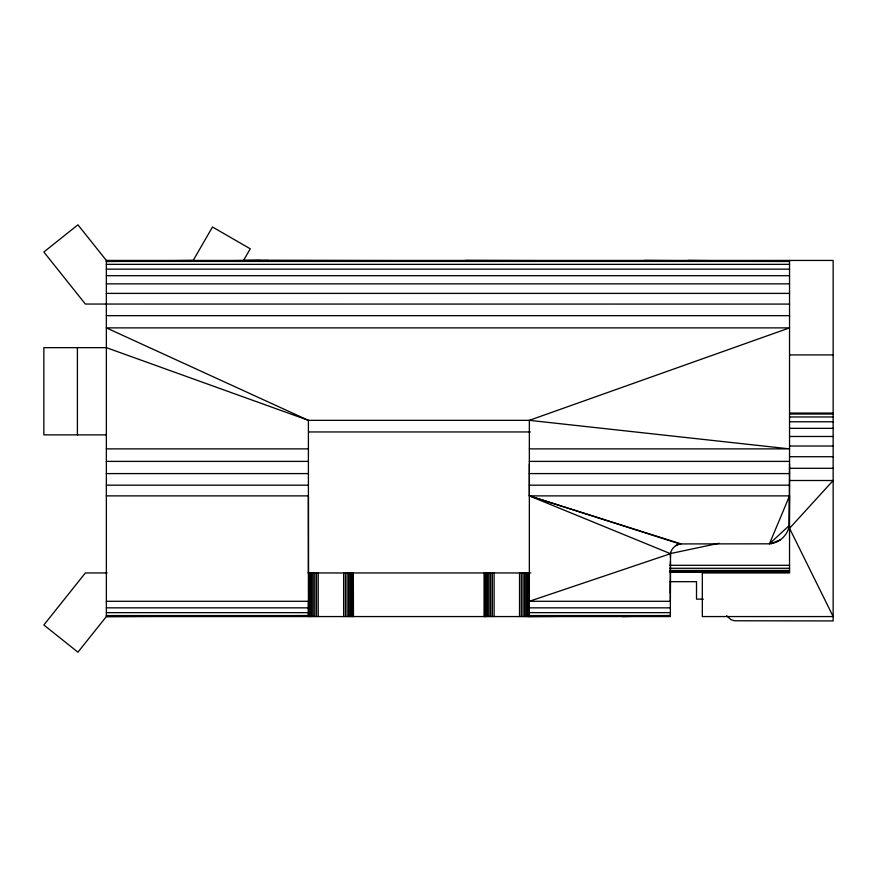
<?xml version="1.0" encoding="UTF-8"?>
<svg xmlns="http://www.w3.org/2000/svg" width="877" height="877" viewBox="0 0 877 877"><rect width="100%" height="100%" fill="white"/><g stroke="black" fill="none" stroke-linecap="round" stroke-linejoin="round"><path stroke-width="1.32" d="M308.551 572.955L308.551 616.564L308.408 495.878L106.358 495.878M308.978 616.564L308.978 572.955M309.669 616.564L309.669 572.955M310.622 616.564L310.622 572.955M311.806 616.564L311.806 572.955M313.199 616.564L313.199 572.955M314.755 616.564L314.755 572.955M316.444 616.564L316.444 572.955M318.208 616.564L318.208 572.955M484.29 616.564L484.29 572.955M484.433 616.564L484.433 572.955M484.86 616.564L484.86 572.955M485.551 616.564L485.551 572.955M486.505 616.564L486.505 572.955M487.689 616.564L487.689 572.955M489.081 616.564L489.081 572.955M490.638 616.564L490.638 572.955M492.326 616.564L492.326 572.955M494.102 616.564L494.102 572.955M529.346 448.881L789.541 448.881L529.346 420.335L308.408 420.335L106.358 327.877L789.541 327.877L529.346 420.335L529.346 495.878L789.541 495.878L789.278 525.487C787.831 535.189 779.247 543.192 769.447 543.817L681.067 543.926C675.838 544.255 671.256 548.52 670.488 553.694L670.346 601.293L529.346 601.293L529.346 463.933M670.346 593.148L670.39 580.903M789.541 463.933L789.278 525.487L769.447 543.817L789.541 495.878M670.434 561.401L670.346 616.564L106.358 616.564L77.932 652.181L43.85 624.983L85.365 572.955L107.104 572.955M670.466 557.553L670.488 553.694L529.346 495.878L681.067 543.926M622.012 616.564L670.346 615.577L529.204 616.564L529.346 572.955M243.543 260.436L250.263 248.805L212.497 227L193.192 260.436L151.129 260.907M780.552 539.717L771.146 543.619M675.904 545.604L677.526 544.77M529.346 601.293L670.488 553.694M678.381 544.453L680.157 544.025L529.346 495.878M671.037 553.442L718.976 543.28M184.367 260.907L194.913 260.842M243.225 260.513L259.943 260.436M106.358 261.423L274.348 260.436L789.541 261.423L106.358 261.423L268.384 260.436M106.358 601.293L308.408 601.293L308.408 615.577L106.358 616.564L106.358 260.436L77.932 224.819L43.85 252.017L85.365 304.045L789.541 304.089M106.358 260.436L833.15 260.436L833.15 620.927L734.411 620.773L730.815 619.557L726.638 615.753M106.358 264.35L789.541 264.35M106.358 269.151L789.541 269.151M106.358 275.707L789.541 275.707M106.358 283.852L789.541 283.852M106.358 293.389L789.541 293.389M106.358 315.676L789.541 315.676M789.541 354.922L833.15 354.922M789.541 413.067L833.15 413.067M789.541 414.043L833.15 414.043M789.541 416.97L833.15 416.97M789.541 421.771L833.15 421.771M789.541 428.327L833.15 428.327M308.792 431.955L530.322 431.955M106.358 434.871L43.85 434.871L43.85 347.654L106.358 347.654L308.408 420.335L308.408 572.955M789.541 436.483L833.15 436.483M789.541 446.02L833.15 446.02M106.358 448.881L308.408 448.881M789.541 456.72L833.15 456.72M106.358 461.39L308.408 461.39M529.346 461.39L789.541 461.39M789.541 468.307L833.15 468.307M106.358 473.591L308.408 473.591M529.346 473.591L789.541 473.591M789.541 480.508L833.15 480.508L789.541 528.327L833.15 616.564L702.324 616.564L702.324 572.955L789.541 572.955L789.541 260.436M106.358 485.178L308.408 485.178M529.346 485.178L789.541 485.178M669.622 565.292L789.541 565.292M669.622 568.274L789.541 568.274M669.622 570.456L789.541 570.456M669.622 571.782L789.541 571.782M669.622 572.232L789.541 572.232L669.622 571.925M308.046 572.955L530.782 572.955M670.346 581.681L696.513 581.681L696.513 599.123L703.354 599.123M106.358 607.849L308.408 607.849M529.346 607.849L670.346 607.849M106.358 612.65L308.408 612.65M529.346 612.65L670.346 612.65M106.358 615.577L308.408 615.577M529.346 615.577L670.346 615.577M465.391 260.436L621.311 260.907M644.178 260.436L713.461 260.907M687.787 260.436L736.636 260.907M529.204 572.955L529.204 616.564M528.776 572.955L528.776 616.564M528.086 572.955L528.086 616.564M527.132 572.955L527.132 616.564M525.948 572.955L525.948 616.564M524.556 572.955L524.556 616.564M522.999 572.955L522.999 616.564M521.311 572.955L521.311 616.564M519.535 572.955L519.535 616.564M353.321 572.955L353.464 616.564M352.894 572.955L352.894 616.564M352.192 572.955L352.192 616.564M351.249 572.955L351.249 616.564M350.055 572.955L350.055 616.564M348.673 572.955L348.673 616.564M347.117 572.955L347.117 616.564M345.428 572.955L345.428 616.564M343.652 572.955L343.652 616.564M77.406 347.654L77.406 434.871"/></g></svg>
